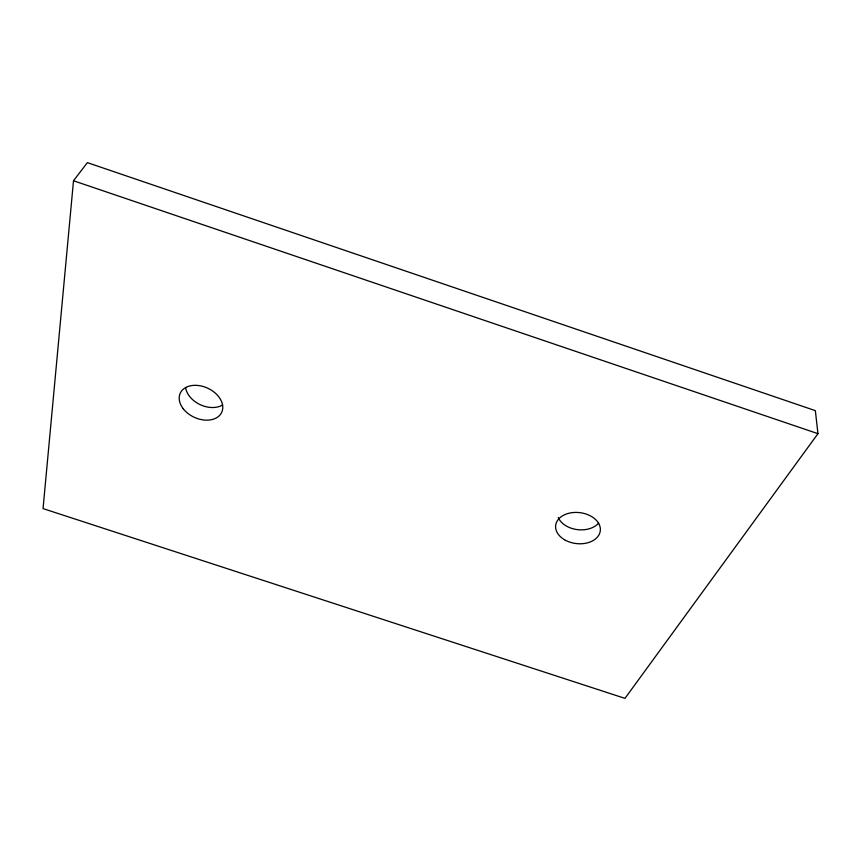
<?xml version="1.0" encoding="UTF-8"?>
<svg xmlns="http://www.w3.org/2000/svg" width="861" height="861" viewBox="0 0 861 861"><rect width="100%" height="100%" fill="white"/><g stroke="black" fill="none" stroke-linecap="round" stroke-linejoin="round"><path stroke-width="1.29" d="M73.508 180.756L43.05 508.603L624.968 698.368L817.95 433.675L815.356 410.643L87.359 162.632L73.508 180.756L817.95 433.675M222.644 404.961A22.558 16.015 25 0 1 200.204 404.67A22.558 16.015 25 0 1 185.61 387.644M598.686 523.025A22.203 15.541 6.7 0 1 576.988 529.58A22.203 15.541 6.7 0 1 558.229 517.483M564.536 539.75A22.472 15.563 6.9 0 0 600.214 531.355A22.472 15.563 6.9 0 0 569.196 513.178A22.472 15.563 6.9 0 0 564.536 539.75M183.221 408.717A22.838 16.036 24.8 0 0 220.803 413.937A22.838 16.036 24.8 0 0 198.945 385.588A22.838 16.036 24.8 0 0 183.221 408.717"/></g></svg>
